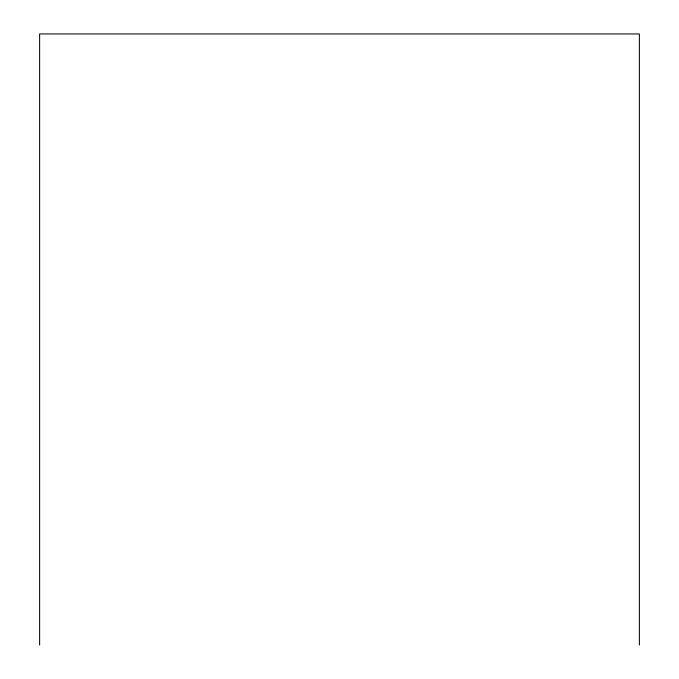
<?xml version="1.0" encoding="UTF-8"?>
<svg xmlns="http://www.w3.org/2000/svg" width="679" height="679" viewBox="0 0 679 679"><rect width="100%" height="100%" fill="white"/><g stroke="black" fill="none" stroke-linecap="round" stroke-linejoin="round"><path stroke-width="1.02" d="M639.372 645.05L639.372 33.95L39.628 33.95L39.628 645.05"/></g></svg>
